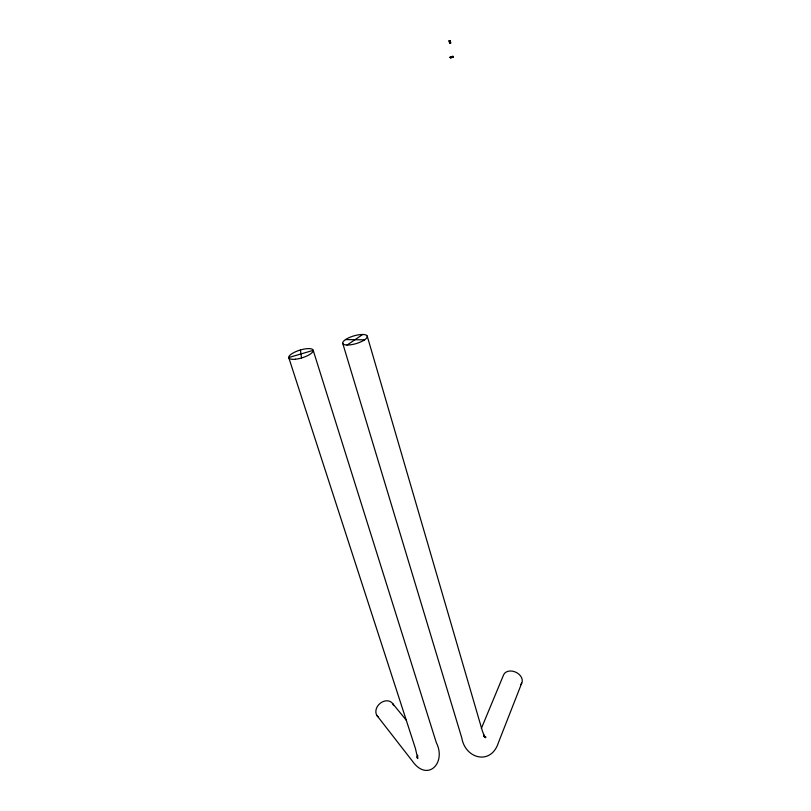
<?xml version="1.0" encoding="UTF-8"?>
<svg xmlns="http://www.w3.org/2000/svg" width="811" height="811" viewBox="0 0 811 811"><rect width="100%" height="100%" fill="white"/><g stroke="black" fill="none" stroke-linecap="round" stroke-linejoin="round"><path stroke-width="1.22" d="M417.695 755.183L417.158 757.961L417.513 755.893L417.726 758.569L415.465 748.583L288.736 357.539L313.208 350.362L436.328 742.683C446.658 762.969 427.367 782.767 412.17 760.809L377.024 715.637M450.622 57.328L451.24 57.378L450.45 57.591M521.757 683.085L498.39 742.714C491.192 765.442 465.413 759.137 461.804 737.98L342.729 343.347M481.349 728.44L503.692 674.661A9.965 7.319 24.8 0 1 517.002 672.826A9.965 7.319 24.8 0 1 520.632 684.646M347.128 345.03L362.71 334.477M452.964 56.658L453.065 56.354M453.268 56.8L453.39 56.506M450.997 57.419L450.287 57.632M450.095 57.186L450.531 57.338M452.163 57.226L453.096 56.902L451.088 57.165M452.538 56.993L451.301 57.206M450.186 57.094L451.068 56.811M450.237 57.297L451.605 56.952M453.116 56.638L452.183 56.871M452.508 57.196L450.703 57.794L453.096 56.902M450.734 57.196L451.615 56.993M452.072 57.155L452.68 56.993M451.007 56.8L452.477 56.415M451.048 57.003L452.041 56.729M452.345 57.135L450.541 57.682L451.484 57.419M451.433 57.459L452.335 57.246M449.122 40.824L450.146 40.601L450.713 43.034L449.689 43.257L449.122 40.824L450.146 40.601M451.96 56.557L452.893 56.344M451.889 56.871L452.518 56.618M452.163 56.811L452.943 56.537M450.399 57.388L451.23 57.328M345.506 339.576L364.575 339.85M483.559 735.922L485.901 737.179L483.782 735.932L485.586 737.736L483.508 734.705L484.562 736.723L482.403 731.076L367.221 336.078M449.243 40.844L449.689 43.257M449.74 40.702L450.308 43.135M392.737 703.654L406.331 720.29M450.024 40.58L450.612 43.044M450.125 43.186L449.527 40.722L449.882 42.507M300.415 349.987L301.54 357.986M378.453 717.106A9.904 7.846 -42.3 0 1 380.41 703.127A9.904 7.846 -42.3 0 1 393.609 705.54M347.29 345.03A12.773 4.025 -16.4 0 0 367.15 337.183A12.773 4.025 -16.4 0 0 350.514 337.041A12.773 4.025 -16.4 0 0 347.29 345.03M295.457 359.232A12.763 3.994 -17.3 0 0 313.208 350.362A12.763 3.994 -17.3 0 0 294.261 352.369A12.763 3.994 -17.3 0 0 295.457 359.232"/></g></svg>
